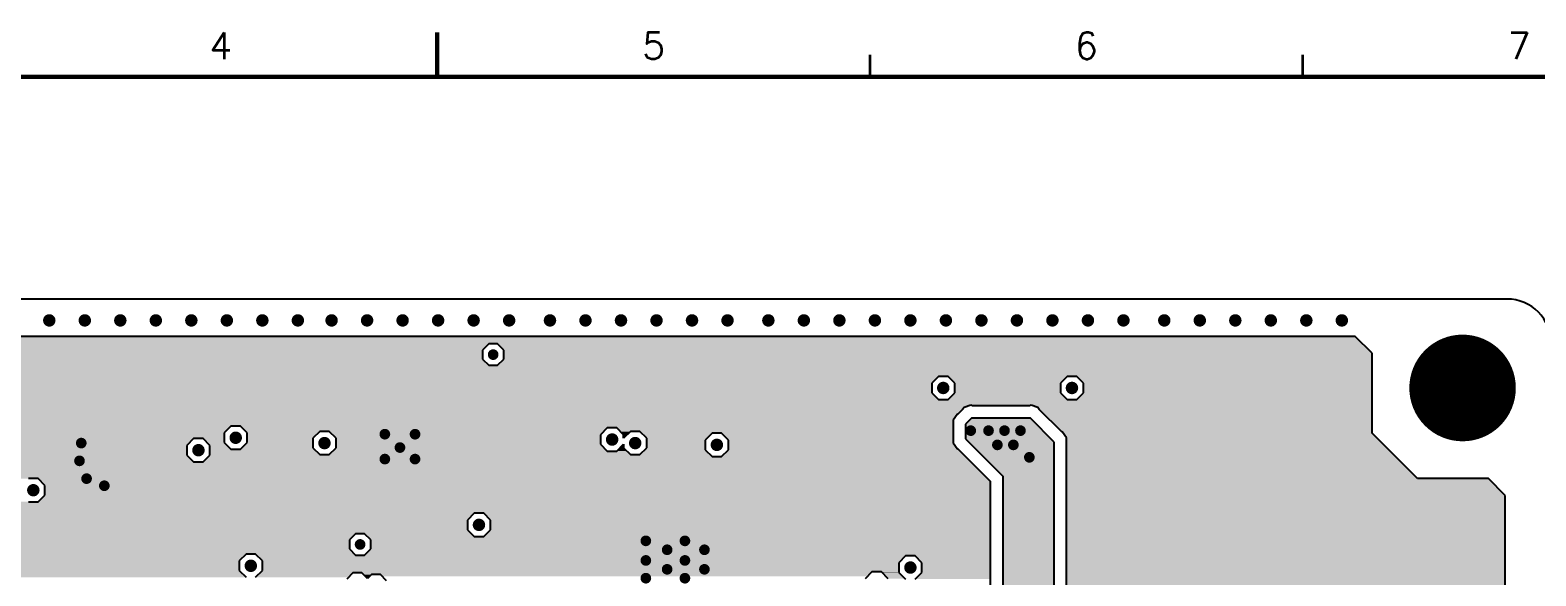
# Model space of a CAD drawing. Extents: x 295 to 953, y 10 to 290.
# Drawn here: x 641.1 to 810.7, y 228.9 to 290.2 of the extents above; entities that cross this region are included whole.
import ezdxf
from ezdxf.enums import TextEntityAlignment as Align

# ---------------------------------------------------------------- set-up
doc = ezdxf.new("R2010")
doc.units = 0
doc.header["$LTSCALE"] = 5
doc.header["$MEASUREMENT"] = 0
doc.layers.get('0').update_dxf_attribs({"linetype": 'CONTINUOUS', "lineweight": 25})
for name, color, linetype in [('18_VCC_GBR', 5, 'CONTINUOUS'), ('문자', 4, 'CONTINUOUS'), ('테두리', 3, 'CONTINUOUS')]:
    doc.layers.add(name, color=color, linetype=linetype)
doc.styles.get("Standard").update_dxf_attribs({"font": 'simplex.shx'})

# ---------------------------------------------------------------- blocks, each defined once
blk = doc.blocks.new('C')
at = {"layer": '테두리'}
for points, const_width in [([(210, 290), (210, 285)], 0.5), ([(258.75, 287.5), (258.75, 285)], 0.3), ([(307.5, 287.5), (307.5, 285)], 0.3), ([(15, 285), (15, 15), (405, 15), (405, 285), (15, 285)], 0.5)]:
    blk.add_lwpolyline(points, dxfattribs=dict(at, const_width=const_width))
at = {"layer": '문자'}
for s, p in [('4', (185.62, 288.5)), ('5', (234.38, 288.5)), ('6', (283.12, 288.5)), ('7', (331.88, 288.5))]:
    blk.add_text(s, height=3, dxfattribs=at).set_placement(p, align=Align.MIDDLE)

msp = doc.modelspace()

# ---------------------------------------------------------------- linework, layer by layer
for points, const_width in [([(642.93, 257.6, 1), (643.63, 257.6, 1)], 0.7), ([(646.93, 257.6, 1), (647.63, 257.6, 1)], 0.7), ([(650.93, 257.6, 1), (651.63, 257.6, 1)], 0.7), ([(654.93, 257.6, 1), (655.63, 257.6, 1)], 0.7), ([(658.93, 257.6, 1), (659.63, 257.6, 1)], 0.7), ([(662.93, 257.6, 1), (663.63, 257.6, 1)], 0.7), ([(666.93, 257.6, 1), (667.63, 257.6, 1)], 0.7), ([(670.93, 257.6, 1), (671.63, 257.6, 1)], 0.7), ([(674.73, 257.6, 1), (675.43, 257.6, 1)], 0.7), ([(678.73, 257.6, 1), (679.43, 257.6, 1)], 0.7), ([(682.73, 257.6, 1), (683.43, 257.6, 1)], 0.7), ([(686.73, 257.6, 1), (687.43, 257.6, 1)], 0.7), ([(690.73, 257.6, 1), (691.43, 257.6, 1)], 0.7), ([(694.73, 257.6, 1), (695.43, 257.6, 1)], 0.7), ([(699.33, 257.6, 1), (700.03, 257.6, 1)], 0.7), ([(703.33, 257.6, 1), (704.03, 257.6, 1)], 0.7), ([(707.33, 257.6, 1), (708.03, 257.6, 1)], 0.7), ([(711.33, 257.6, 1), (712.03, 257.6, 1)], 0.7), ([(715.33, 257.6, 1), (716.03, 257.6, 1)], 0.7), ([(719.33, 257.6, 1), (720.03, 257.6, 1)], 0.7), ([(723.93, 257.6, 1), (724.63, 257.6, 1)], 0.7), ([(727.93, 257.6, 1), (728.63, 257.6, 1)], 0.7), ([(731.93, 257.6, 1), (732.63, 257.6, 1)], 0.7), ([(735.93, 257.6, 1), (736.63, 257.6, 1)], 0.7), ([(739.93, 257.6, 1), (740.63, 257.6, 1)], 0.7), ([(743.93, 257.6, 1), (744.63, 257.6, 1)], 0.7), ([(747.93, 257.6, 1), (748.63, 257.6, 1)], 0.7), ([(751.93, 257.6, 1), (752.63, 257.6, 1)], 0.7), ([(755.93, 257.6, 1), (756.63, 257.6, 1)], 0.7), ([(759.93, 257.6, 1), (760.63, 257.6, 1)], 0.7), ([(763.93, 257.6, 1), (764.63, 257.6, 1)], 0.7), ([(768.53, 257.6, 1), (769.23, 257.6, 1)], 0.7), ([(772.53, 257.6, 1), (773.23, 257.6, 1)], 0.7), ([(776.53, 257.6, 1), (777.23, 257.6, 1)], 0.7), ([(780.53, 257.6, 1), (781.23, 257.6, 1)], 0.7), ([(784.53, 257.6, 1), (785.23, 257.6, 1)], 0.7), ([(788.53, 257.6, 1), (789.23, 257.6, 1)], 0.7), ([(799.48, 250, 1), (805.48, 250, 1)], 6), ([(692.98, 253.75, 1), (693.58, 253.75, 1)], 0.6), ([(743.63, 250, 1), (744.33, 250, 1)], 0.7), ([(758.13, 250, 1), (758.83, 250, 1)], 0.7), ([(646.58, 243.8, 1), (647.18, 243.8, 1)], 0.6), ([(663.93, 244.4, 1), (664.63, 244.4, 1)], 0.7), ([(673.93, 243.8, 1), (674.63, 243.8, 1)], 0.7), ([(680.78, 244.8, 1), (681.38, 244.8, 1)], 0.6), ([(684.18, 244.8, 1), (684.78, 244.8, 1)], 0.6), ([(706.33, 244.2, 1), (707.03, 244.2, 1)], 0.7), ([(708.93, 243.8, 1), (709.63, 243.8, 1)], 0.7), ([(718.13, 243.6, 1), (718.83, 243.6, 1)], 0.7), ([(746.78, 245.2, 1), (747.38, 245.2, 1)], 0.6), ([(748.78, 245.2, 1), (749.38, 245.2, 1)], 0.6), ([(750.58, 245.2, 1), (751.18, 245.2, 1)], 0.6), ([(752.38, 245.2, 1), (752.98, 245.2, 1)], 0.6), ([(659.73, 243, 1), (660.43, 243, 1)], 0.7), ([(680.78, 242, 1), (681.38, 242, 1)], 0.6), ([(682.48, 243.3, 1), (683.08, 243.3, 1)], 0.6), ([(684.18, 242, 1), (684.78, 242, 1)], 0.6), ([(749.78, 243.6, 1), (750.38, 243.6, 1)], 0.6), ([(751.58, 243.6, 1), (752.18, 243.6, 1)], 0.6), ([(753.38, 242.2, 1), (753.98, 242.2, 1)], 0.6), ([(646.38, 241.8, 1), (646.98, 241.8, 1)], 0.6), ([(641.13, 238.5, 1), (641.83, 238.5, 1)], 0.7), ([(647.18, 239.8, 1), (647.78, 239.8, 1)], 0.6), ([(649.18, 239, 1), (649.78, 239, 1)], 0.6), ([(691.33, 234.6, 1), (692.03, 234.6, 1)], 0.7), ([(677.99, 232.4, 1), (678.59, 232.4, 1)], 0.6), ([(710.18, 232.8, 1), (710.78, 232.8, 1)], 0.6), ([(712.58, 231.8, 1), (713.18, 231.8, 1)], 0.6), ([(714.58, 232.8, 1), (715.18, 232.8, 1)], 0.6), ([(716.78, 231.8, 1), (717.38, 231.8, 1)], 0.6), ([(665.63, 230, 1), (666.33, 230, 1)], 0.7), ([(710.18, 230.6, 1), (710.78, 230.6, 1)], 0.6), ([(714.58, 230.6, 1), (715.18, 230.6, 1)], 0.6), ([(710.18, 228.6, 1), (710.78, 228.6, 1)], 0.6), ([(712.58, 229.6, 1), (713.18, 229.6, 1)], 0.6), ([(714.58, 228.6, 1), (715.18, 228.6, 1)], 0.6), ([(716.78, 229.6, 1), (717.38, 229.6, 1)], 0.6), ([(739.93, 229.8, 1), (740.63, 229.8, 1)], 0.7)]:
    msp.add_lwpolyline(points, format="xyb", close=True, dxfattribs=dict(const_width=const_width))
at = {"layer": '18_VCC_GBR', "color": 7}
for p, q in [((807.48, 260), (557.48, 260)), ((790.4, 255.8), (574.56, 255.8)), ((692.78, 254.95), (692.08, 254.25)), ((693.78, 254.95), (692.78, 254.95)), ((694.48, 254.25), (693.78, 254.95)), ((792.28, 253.92), (790.4, 255.8)), ((692.08, 254.25), (692.08, 253.25)), ((692.08, 253.25), (692.78, 252.55)), ((693.78, 252.55), (694.48, 253.25)), ((694.48, 253.25), (694.48, 254.25)), ((792.28, 244.92), (792.28, 253.92)), ((692.78, 252.55), (693.78, 252.55)), ((743.44, 251.3), (742.68, 250.54)), ((744.52, 251.3), (743.44, 251.3)), ((745.28, 250.54), (744.52, 251.3)), ((757.94, 251.3), (757.18, 250.54)), ((759.02, 251.3), (757.94, 251.3)), ((759.78, 250.54), (759.02, 251.3)), ((742.68, 250.54), (742.68, 249.46)), ((742.68, 249.46), (743.44, 248.7)), ((744.52, 248.7), (745.28, 249.46)), ((745.28, 249.46), (745.28, 250.54)), ((757.18, 250.54), (757.18, 249.46)), ((757.18, 249.46), (757.94, 248.7)), ((759.02, 248.7), (759.78, 249.46)), ((759.78, 249.46), (759.78, 250.54)), ((743.44, 248.7), (744.52, 248.7)), ((746.34, 247.82), (746.16, 247.58)), ((747.08, 248.06), (746.34, 247.82)), ((747.27, 248), (747.08, 248.06)), ((753.69, 248), (747.27, 248)), ((753.88, 248.06), (753.69, 248)), ((754.62, 247.82), (753.88, 248.06)), ((754.79, 247.58), (754.62, 247.82)), ((757.94, 248.7), (759.02, 248.7)), ((745.54, 247.02), (745.08, 246.39)), ((745.08, 246.39), (745.08, 243.81)), ((745.63, 247.05), (745.54, 247.02)), ((746.16, 247.58), (745.63, 247.05)), ((747.16, 246.6), (746.48, 245.92)), ((753.8, 246.6), (747.16, 246.6)), ((756.48, 243.92), (753.8, 246.6)), ((757.32, 245.05), (754.79, 247.58)), ((659.54, 244.3), (658.78, 243.54)), ((660.62, 244.3), (659.54, 244.3)), ((661.38, 243.54), (660.62, 244.3)), ((663.74, 245.7), (662.98, 244.94)), ((662.98, 244.94), (662.98, 243.86)), ((664.82, 245.7), (663.74, 245.7)), ((665.58, 244.94), (664.82, 245.7)), ((665.58, 243.86), (665.58, 244.94)), ((673.74, 245.1), (672.98, 244.34)), ((672.98, 244.34), (672.98, 243.26)), ((674.82, 245.1), (673.74, 245.1)), ((675.58, 244.34), (674.82, 245.1)), ((675.58, 243.26), (675.58, 244.34)), ((706.14, 245.5), (705.38, 244.74)), ((705.38, 244.74), (705.38, 243.66)), ((707.22, 245.5), (706.14, 245.5)), ((707.98, 244.74), (707.22, 245.5)), ((708.74, 245.1), (707.98, 244.34)), ((707.98, 244.34), (707.98, 244.74)), ((709.82, 245.1), (708.74, 245.1)), ((710.58, 244.34), (709.82, 245.1)), ((710.58, 243.26), (710.58, 244.34)), ((717.94, 244.9), (717.18, 244.14)), ((719.02, 244.9), (717.94, 244.9)), ((719.78, 244.14), (719.02, 244.9)), ((746.48, 245.92), (746.48, 244.28)), ((746.48, 244.28), (750.68, 240.08)), ((757.42, 245.02), (757.32, 245.05)), ((757.88, 244.39), (757.42, 245.02)), ((757.88, 212.7), (757.88, 244.39)), ((797.4, 239.8), (792.28, 244.92)), ((658.78, 243.54), (658.78, 242.46)), ((661.38, 242.46), (661.38, 243.54)), ((662.98, 243.86), (663.74, 243.1)), ((663.74, 243.1), (664.82, 243.1)), ((664.82, 243.1), (665.58, 243.86)), ((672.98, 243.26), (673.74, 242.5)), ((674.82, 242.5), (675.58, 243.26)), ((705.38, 243.66), (706.14, 242.9)), ((706.14, 242.9), (707.22, 242.9)), ((707.22, 242.9), (707.98, 243.66)), ((707.98, 243.66), (707.98, 243.26)), ((707.98, 243.26), (708.74, 242.5)), ((709.82, 242.5), (710.58, 243.26)), ((717.18, 244.14), (717.18, 243.06)), ((717.18, 243.06), (717.94, 242.3)), ((719.02, 242.3), (719.78, 243.06)), ((719.78, 243.06), (719.78, 244.14)), ((745.08, 243.81), (745.54, 243.18)), ((745.54, 243.18), (745.63, 243.15)), ((745.63, 243.15), (749.28, 239.5)), ((756.48, 212.12), (756.48, 243.92)), ((658.78, 242.46), (659.54, 241.7)), ((659.54, 241.7), (660.62, 241.7)), ((660.62, 241.7), (661.38, 242.46)), ((673.74, 242.5), (674.82, 242.5)), ((708.74, 242.5), (709.82, 242.5)), ((717.94, 242.3), (719.02, 242.3)), ((642.02, 239.8), (640.94, 239.8)), ((642.78, 239.04), (642.02, 239.8)), ((749.28, 239.5), (749.28, 227.27)), ((750.68, 240.08), (750.68, 225.32)), ((805.4, 239.8), (797.4, 239.8)), ((807.28, 237.92), (805.4, 239.8)), ((642.02, 237.2), (642.78, 237.96)), ((642.78, 237.96), (642.78, 239.04)), ((807.28, 162.38), (807.28, 237.92)), ((640.94, 237.2), (642.02, 237.2)), ((691.14, 235.9), (690.38, 235.14)), ((692.22, 235.9), (691.14, 235.9)), ((692.98, 235.14), (692.22, 235.9)), ((690.38, 235.14), (690.38, 234.06)), ((692.98, 234.06), (692.98, 235.14)), ((677.79, 233.6), (677.09, 232.9)), ((677.09, 232.9), (677.09, 231.9)), ((678.78, 233.6), (677.79, 233.6)), ((679.49, 232.9), (678.78, 233.6)), ((679.49, 231.9), (679.49, 232.9)), ((690.38, 234.06), (691.14, 233.3)), ((691.14, 233.3), (692.22, 233.3)), ((692.22, 233.3), (692.98, 234.06)), ((665.44, 231.3), (664.68, 230.54)), ((666.52, 231.3), (665.44, 231.3)), ((667.28, 230.54), (666.52, 231.3)), ((677.09, 231.9), (677.79, 231.2)), ((677.79, 231.2), (678.78, 231.2)), ((678.78, 231.2), (679.49, 231.9)), ((739.74, 231.1), (738.98, 230.34)), ((740.82, 231.1), (739.74, 231.1)), ((741.58, 230.34), (740.82, 231.1)), ((664.68, 230.54), (664.68, 229.46)), ((664.68, 229.46), (665.44, 228.7)), ((666.52, 228.7), (667.28, 229.46)), ((667.28, 229.46), (667.28, 230.54)), ((677.48, 229.2), (676.78, 228.5)), ((678.48, 229.2), (677.48, 229.2)), ((679.13, 228.55), (678.48, 229.2)), ((679.58, 229), (679.13, 228.55)), ((680.58, 229), (679.58, 229)), ((681.28, 228.3), (680.58, 229)), ((735.94, 229.3), (735.18, 228.54)), ((737.02, 229.3), (735.94, 229.3)), ((737.78, 228.54), (737.02, 229.3)), ((738.98, 230.34), (738.98, 229.26)), ((738.98, 229.26), (739.74, 228.5)), ((740.82, 228.5), (741.58, 229.26)), ((741.58, 229.26), (741.58, 230.34))]:
    msp.add_line(p, q, dxfattribs=at)
msp.add_arc((807.48, 255), 5, 360, 90, dxfattribs=at)
for points in [[(573.01, 254.25), (573.71, 254.95), (692.08, 254.25), (692.78, 254.95)], [(573.71, 254.95), (574.56, 255.8), (791.25, 254.95), (790.4, 255.8)], [(573.71, 254.95), (573.71, 254.95), (692.78, 254.95), (693.78, 254.95)], [(694.48, 254.25), (693.78, 254.95), (791.95, 254.25), (791.25, 254.95)], [(572.68, 253.92), (573.01, 254.25), (692.08, 253.92), (692.08, 254.25)], [(572.68, 253.25), (572.68, 253.92), (692.08, 253.25), (692.08, 253.92)], [(572.68, 253.11), (572.68, 253.25), (692.22, 253.11), (692.08, 253.25)], [(572.68, 252.55), (572.68, 253.11), (692.78, 252.55), (692.22, 253.11)], [(693.78, 252.55), (694.48, 253.25), (792.28, 252.55), (792.28, 253.25)], [(694.48, 253.92), (694.48, 254.25), (792.28, 253.92), (791.95, 254.25)], [(694.48, 253.25), (694.48, 253.92), (792.28, 253.25), (792.28, 253.92)], [(572.68, 251.3), (572.68, 252.55), (792.28, 251.3), (792.28, 252.55)], [(572.68, 250.54), (572.68, 251.3), (742.68, 250.54), (743.44, 251.3)], [(572.68, 251.3), (572.68, 251.3), (743.44, 251.3), (744.52, 251.3)], [(745.28, 250.54), (744.52, 251.3), (757.18, 250.54), (757.94, 251.3)], [(744.52, 251.3), (744.52, 251.3), (757.94, 251.3), (759.02, 251.3)], [(759.78, 250.54), (759.02, 251.3), (792.28, 250.54), (792.28, 251.3)], [(572.68, 250.3), (572.68, 250.54), (742.68, 250.3), (742.68, 250.54)], [(622.22, 250.1), (622.02, 250.3), (742.68, 250.1), (742.68, 250.3)], [(628.85, 249.46), (628.22, 250.1), (742.68, 249.46), (742.68, 250.1)], [(628.98, 249.34), (628.85, 249.46), (742.8, 249.34), (742.68, 249.46)], [(744.52, 248.7), (745.28, 249.46), (757.94, 248.7), (757.18, 249.46)], [(745.28, 249.46), (745.28, 250.54), (757.18, 249.46), (757.18, 250.54)], [(759.02, 248.7), (759.78, 249.46), (792.28, 248.7), (792.28, 249.46)], [(759.78, 249.46), (759.78, 250.54), (792.28, 249.46), (792.28, 250.54)], [(628.3, 247.58), (628.54, 247.82), (746.16, 247.58), (746.34, 247.82)], [(628.54, 247.82), (628.78, 248.06), (746.34, 247.82), (747.08, 248.06)], [(628.78, 248.06), (628.98, 248.26), (792.28, 248.06), (792.28, 248.26)], [(628.98, 248.7), (628.98, 249.34), (743.44, 248.7), (742.8, 249.34)], [(628.98, 248.26), (628.98, 248.7), (792.28, 248.26), (792.28, 248.7)], [(747.27, 248), (747.08, 248.06), (753.69, 248), (753.88, 248.06)], [(754.62, 247.82), (753.88, 248.06), (792.28, 247.82), (792.28, 248.06)], [(754.79, 247.58), (754.62, 247.82), (792.28, 247.58), (792.28, 247.82)], [(572.68, 247.05), (572.68, 247.5), (745.63, 247.05), (746.08, 247.5)], [(572.68, 247.02), (572.68, 247.05), (745.54, 247.02), (745.63, 247.05)], [(572.68, 246.5), (572.68, 247.02), (745.16, 246.5), (745.54, 247.02)], [(625.13, 246.39), (625.02, 246.5), (745.08, 246.39), (745.16, 246.5)], [(625.78, 245.74), (625.13, 246.39), (745.08, 245.74), (745.08, 246.39)], [(628.22, 247.5), (628.3, 247.58), (746.08, 247.5), (746.16, 247.58)], [(746.48, 245.92), (747.16, 246.6), (754.48, 245.92), (753.8, 246.6)], [(747.16, 246.6), (747.16, 246.6), (753.8, 246.6), (747.16, 246.6)], [(757.32, 245.05), (754.79, 247.58), (792.28, 245.05), (792.28, 247.58)], [(625.02, 243.9), (625.42, 244.3), (659.14, 243.9), (659.54, 244.3)], [(625.42, 244.3), (625.78, 244.66), (662.98, 244.3), (662.98, 244.66)], [(625.42, 244.3), (625.42, 244.3), (659.54, 244.3), (660.62, 244.3)], [(625.78, 245.7), (625.78, 245.74), (745.08, 245.7), (745.08, 245.74)], [(625.78, 244.94), (625.78, 245.7), (662.98, 244.94), (663.74, 245.7)], [(625.78, 245.7), (625.78, 245.7), (663.74, 245.7), (664.82, 245.7)], [(625.78, 244.66), (625.78, 244.94), (662.98, 244.66), (662.98, 244.94)], [(661.05, 243.86), (660.62, 244.3), (662.98, 243.86), (662.98, 244.3)], [(665.02, 245.5), (664.82, 245.7), (745.08, 245.5), (745.08, 245.7)], [(665.42, 245.1), (665.02, 245.5), (705.74, 245.1), (706.14, 245.5)], [(665.02, 245.5), (665.02, 245.5), (706.14, 245.5), (707.22, 245.5)], [(665.58, 244.94), (665.42, 245.1), (673.58, 244.94), (673.74, 245.1)], [(665.42, 245.1), (665.42, 245.1), (673.74, 245.1), (674.82, 245.1)], [(665.58, 244.34), (665.58, 244.94), (672.98, 244.34), (673.58, 244.94)], [(665.58, 243.86), (665.58, 244.34), (672.98, 243.86), (672.98, 244.34)], [(675.18, 244.74), (674.82, 245.1), (705.38, 244.74), (705.74, 245.1)], [(675.58, 244.34), (675.18, 244.74), (705.38, 244.34), (705.38, 244.74)], [(675.58, 243.66), (675.58, 244.34), (705.38, 243.66), (705.38, 244.34)], [(707.62, 245.1), (707.22, 245.5), (745.08, 245.1), (745.08, 245.5)], [(707.98, 244.74), (707.62, 245.1), (708.38, 244.74), (708.74, 245.1)], [(707.62, 245.1), (707.62, 245.1), (708.74, 245.1), (709.82, 245.1)], [(707.98, 244.34), (707.98, 244.74), (707.98, 244.34), (708.38, 244.74)], [(710.02, 244.9), (709.82, 245.1), (745.08, 244.9), (745.08, 245.1)], [(710.58, 244.34), (710.02, 244.9), (717.38, 244.34), (717.94, 244.9)], [(710.02, 244.9), (710.02, 244.9), (717.94, 244.9), (719.02, 244.9)], [(710.58, 244.14), (710.58, 244.34), (717.18, 244.14), (717.38, 244.34)], [(719.78, 244.14), (719.02, 244.9), (745.08, 244.14), (745.08, 244.9)], [(746.48, 244.28), (746.48, 245.92), (756.11, 244.28), (754.48, 245.92)], [(746.84, 243.92), (746.48, 244.28), (756.48, 243.92), (756.11, 244.28)], [(757.42, 245.02), (757.32, 245.05), (792.28, 245.02), (792.28, 245.05)], [(757.49, 244.92), (757.42, 245.02), (792.28, 244.92), (792.28, 245.02)], [(757.88, 244.39), (757.49, 244.92), (792.81, 244.39), (792.28, 244.92)], [(757.88, 239.8), (757.88, 244.39), (797.4, 239.8), (792.81, 244.39)], [(616.28, 243.54), (615.92, 243.9), (658.78, 243.54), (659.14, 243.9)], [(616.28, 242.46), (616.28, 243.54), (658.78, 242.46), (658.78, 243.54)], [(661.38, 243.54), (661.05, 243.86), (663.3, 243.54), (662.98, 243.86)], [(661.38, 243.22), (661.38, 243.54), (663.62, 243.22), (663.3, 243.54)], [(661.38, 243.1), (661.38, 243.22), (663.74, 243.1), (663.62, 243.22)], [(661.38, 242.5), (661.38, 243.1), (673.74, 242.5), (673.14, 243.1)], [(664.82, 243.1), (664.98, 243.26), (673.14, 243.1), (672.98, 243.26)], [(664.98, 243.26), (665.58, 243.86), (672.98, 243.26), (672.98, 243.86)], [(674.82, 242.5), (675.22, 242.9), (708.74, 242.5), (708.34, 242.9)], [(675.22, 242.9), (675.58, 243.26), (706.14, 242.9), (705.78, 243.26)], [(675.58, 243.26), (675.58, 243.66), (705.78, 243.26), (705.38, 243.66)], [(707.22, 242.9), (707.58, 243.26), (708.34, 242.9), (707.98, 243.26)], [(707.58, 243.26), (707.98, 243.66), (707.98, 243.26), (707.98, 243.66)], [(709.82, 242.5), (710.38, 243.06), (717.74, 242.5), (717.18, 243.06)], [(710.38, 243.06), (710.58, 243.26), (717.18, 243.06), (717.18, 243.26)], [(710.58, 243.26), (710.58, 244.14), (717.18, 243.26), (717.18, 244.14)], [(719.02, 242.3), (719.78, 243.06), (746.48, 242.3), (745.72, 243.06)], [(719.78, 243.81), (719.78, 244.14), (745.08, 243.81), (745.08, 244.14)], [(719.78, 243.18), (719.78, 243.81), (745.54, 243.18), (745.08, 243.81)], [(719.78, 243.15), (719.78, 243.18), (745.63, 243.15), (745.54, 243.18)], [(719.78, 243.06), (719.78, 243.15), (745.72, 243.06), (745.63, 243.15)], [(750.68, 240.08), (746.84, 243.92), (756.48, 240.08), (756.48, 243.92)], [(569.21, 241.45), (569.46, 241.7), (747.33, 241.45), (747.08, 241.7)], [(615.52, 241.7), (615.68, 241.86), (659.54, 241.7), (659.38, 241.86)], [(615.68, 241.86), (616.28, 242.46), (659.38, 241.86), (658.78, 242.46)], [(629.52, 239.8), (627.87, 241.45), (748.98, 239.8), (747.33, 241.45)], [(660.62, 241.7), (661.22, 242.3), (747.08, 241.7), (746.48, 242.3)], [(661.22, 242.3), (661.38, 242.46), (717.94, 242.3), (717.78, 242.46)], [(661.38, 242.46), (661.38, 242.5), (717.78, 242.46), (717.74, 242.5)], [(629.52, 239.8), (629.52, 239.8), (640.94, 239.8), (642.02, 239.8)], [(642.31, 239.5), (642.02, 239.8), (749.28, 239.5), (748.98, 239.8)], [(642.78, 239.04), (642.31, 239.5), (749.28, 239.04), (749.28, 239.5)], [(750.68, 225.32), (750.68, 240.08), (756.48, 225.32), (756.48, 240.08)], [(757.88, 237.92), (757.88, 239.8), (807.28, 237.92), (805.4, 239.8)], [(757.88, 239.8), (757.88, 239.8), (805.4, 239.8), (797.4, 239.8)], [(642.02, 237.2), (642.78, 237.96), (749.28, 237.2), (749.28, 237.96)], [(642.78, 237.96), (642.78, 239.04), (749.28, 237.96), (749.28, 239.04)], [(757.88, 224), (757.88, 237.92), (807.28, 224), (807.28, 237.92)], [(633.42, 235.9), (632.12, 237.2), (749.28, 235.9), (749.28, 237.2)], [(634.18, 235.14), (633.42, 235.9), (690.38, 235.14), (691.14, 235.9)], [(633.42, 235.9), (633.42, 235.9), (691.14, 235.9), (692.22, 235.9)], [(692.98, 235.14), (692.22, 235.9), (749.28, 235.14), (749.28, 235.9)], [(635.26, 234.06), (634.18, 235.14), (690.38, 234.06), (690.38, 235.14)], [(692.98, 234.06), (692.98, 235.14), (749.28, 234.06), (749.28, 235.14)], [(635.72, 233.6), (635.26, 234.06), (690.84, 233.6), (690.38, 234.06)], [(636.42, 232.9), (635.72, 233.6), (677.09, 232.9), (677.79, 233.6)], [(635.72, 233.6), (635.72, 233.6), (677.79, 233.6), (678.78, 233.6)], [(636.43, 232.89), (636.42, 232.9), (677.09, 232.89), (677.09, 232.9)], [(636.43, 231.9), (636.43, 232.89), (677.09, 231.9), (677.09, 232.89)], [(678.96, 233.42), (678.78, 233.6), (691.02, 233.42), (690.84, 233.6)], [(679.08, 233.3), (678.96, 233.42), (691.14, 233.3), (691.02, 233.42)], [(679.49, 232.9), (679.08, 233.3), (749.28, 232.9), (749.28, 233.3)], [(679.49, 231.9), (679.49, 232.9), (749.28, 231.9), (749.28, 232.9)], [(692.22, 233.3), (692.98, 234.06), (749.28, 233.3), (749.28, 234.06)], [(636.43, 231.3), (636.43, 231.9), (677.69, 231.3), (677.09, 231.9)], [(636.43, 230.54), (636.43, 231.3), (664.68, 230.54), (665.44, 231.3)], [(636.43, 231.3), (636.43, 231.3), (665.44, 231.3), (666.52, 231.3)], [(666.62, 231.2), (666.52, 231.3), (677.79, 231.2), (677.69, 231.3)], [(666.72, 231.1), (666.62, 231.2), (749.28, 231.1), (749.28, 231.2)], [(666.62, 231.2), (666.62, 231.2), (678.48, 231.2), (677.79, 231.2)], [(667.28, 230.54), (666.72, 231.1), (739.18, 230.54), (739.74, 231.1)], [(666.72, 231.1), (666.72, 231.1), (739.74, 231.1), (740.82, 231.1)], [(678.78, 231.2), (679.49, 231.9), (749.28, 231.2), (749.28, 231.9)], [(741.58, 230.34), (740.82, 231.1), (749.28, 230.34), (749.28, 231.1)], [(636.43, 229.46), (636.43, 230.54), (664.68, 229.46), (664.68, 230.54)], [(636.43, 228.7), (636.43, 229.46), (665.44, 228.7), (664.68, 229.46)], [(666.52, 228.7), (667.02, 229.2), (676.98, 228.7), (677.48, 229.2)], [(667.02, 229.2), (667.12, 229.3), (735.84, 229.2), (735.94, 229.3)], [(667.02, 229.2), (667.02, 229.2), (677.48, 229.2), (678.48, 229.2)], [(667.12, 229.3), (667.28, 229.46), (738.98, 229.3), (738.98, 229.46)], [(667.12, 229.3), (667.12, 229.3), (735.94, 229.3), (737.02, 229.3)], [(667.28, 230.34), (667.28, 230.54), (738.98, 230.34), (739.18, 230.54)], [(667.28, 229.46), (667.28, 230.34), (738.98, 229.46), (738.98, 230.34)], [(678.68, 229), (678.48, 229.2), (735.64, 229), (735.84, 229.2)], [(679.13, 228.55), (678.68, 229), (679.13, 228.55), (679.58, 229)], [(678.68, 229), (678.68, 229), (679.58, 229), (680.58, 229)], [(680.78, 228.8), (680.58, 229), (735.44, 228.8), (735.64, 229)], [(737.05, 229.26), (737.02, 229.3), (738.98, 229.26), (738.98, 229.3)], [(737.78, 228.54), (737.05, 229.26), (739.7, 228.54), (738.98, 229.26)], [(740.82, 228.5), (741.58, 229.26), (749.28, 228.5), (749.28, 229.26)], [(741.58, 229.26), (741.58, 230.34), (749.28, 229.26), (749.28, 230.34)]]:
    msp.add_solid(points, dxfattribs=at)

# ---------------------------------------------------------------- block references
msp.add_blockref('C', (476.98, 0))

doc.saveas('drawing.dxf')
